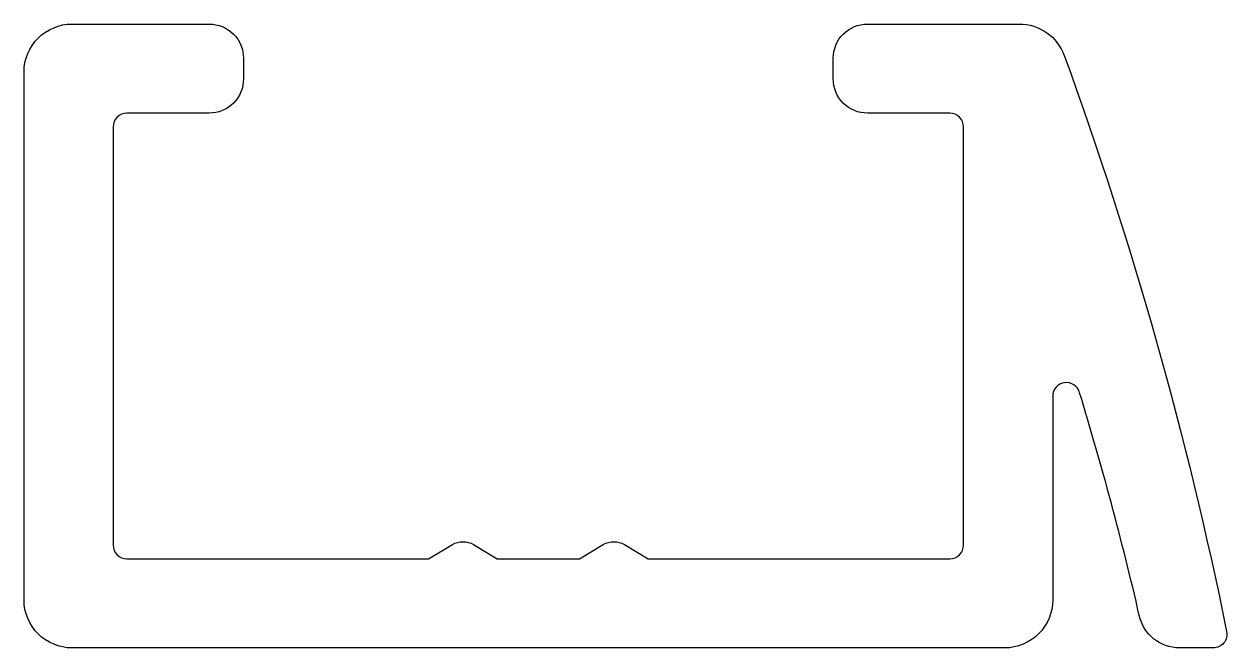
# Model space of a CAD drawing. Extents: x 385 to 402.5, y 220.1 to 229.2.
import ezdxf

# ---------------------------------------------------------------- set-up
doc = ezdxf.new("R2010")
doc.units = 0
doc.layers.get('0').update_dxf_attribs({"linetype": 'CONTINUOUS'})

msp = doc.modelspace()

# ---------------------------------------------------------------- linework, layer by layer
at = {"color": 0}
msp.add_lwpolyline([(386.288, 227.693), (386.288, 221.593, 0.414214), (386.488, 221.393), (390.888, 221.393), (391.234, 221.6, -0.276984), (391.543, 221.6), (391.888, 221.393), (393.088, 221.393), (393.434, 221.6, -0.276984), (393.743, 221.6), (394.088, 221.393), (398.488, 221.393, 0.414214), (398.688, 221.593), (398.688, 227.693, 0.414214), (398.488, 227.893), (397.288, 227.893, -0.414214), (396.788, 228.393), (396.788, 228.693, -0.414214), (397.288, 229.193), (399.5, 229.193, -0.315271), (400.158, 228.732, -0.037252), (402.525, 220.332, -0.474152), (402.329, 220.093), (401.838, 220.093, -0.354337), (401.251, 220.568, 0.017276), (400.381, 223.816, 0.872358), (399.988, 223.763), (399.988, 220.793, -0.414214), (399.288, 220.093), (385.688, 220.093, -0.414214), (384.988, 220.793), (384.988, 228.493, -0.414214), (385.688, 229.193), (387.688, 229.193, -0.414214), (388.188, 228.693), (388.188, 228.393, -0.414214), (387.688, 227.893), (386.488, 227.893, 0.414214)], format="xyb", close=True, dxfattribs=at)

doc.saveas('drawing.dxf')
